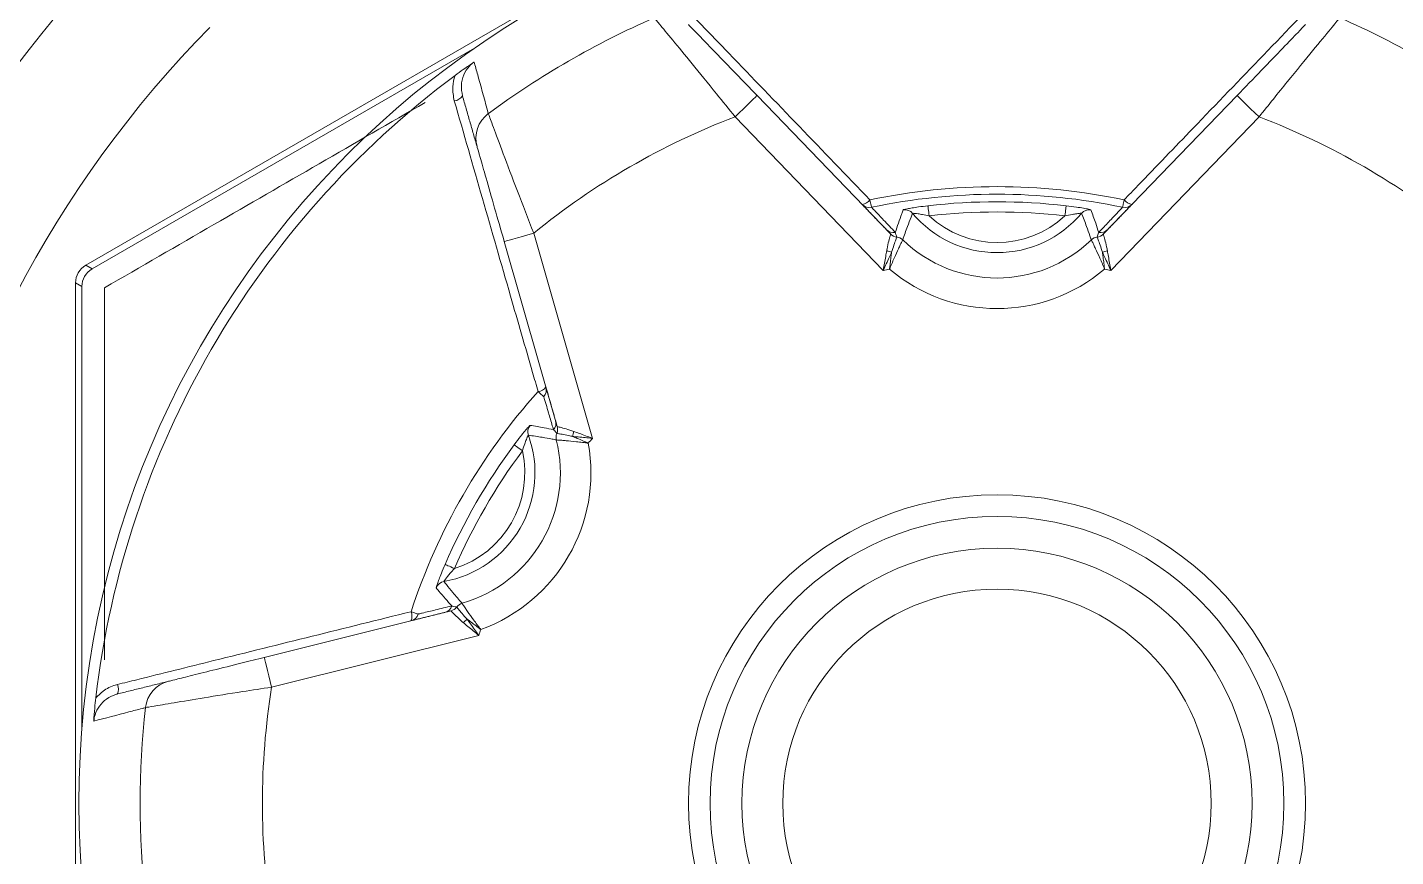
# Model space of a CAD drawing. Extents: x 2 to 136, y 1 to 99.
# Drawn here: x 128.371 to 129.042, y 44.564 to 44.97 of the extents above; entities that cross this region are included whole.
import ezdxf

# ---------------------------------------------------------------- set-up
doc = ezdxf.new("R2010")
doc.units = 0
doc.header["$MEASUREMENT"] = 0
doc.linetypes.add('SLD-Solid', pattern=[0])
doc.layers.add('OBJECT', color=7, linetype='CONTINUOUS')

msp = doc.modelspace()

# ---------------------------------------------------------------- linework, layer by layer
at = {"layer": 'OBJECT', "linetype": 'SLD-Solid', "lineweight": 15}
for p, q in [((128.84162, 45.10862), (128.39998, 44.85364)), ((128.59057, 44.96006), (128.40312, 44.85183)), ((128.72899, 44.93678), (128.79445, 44.86899)), ((128.89878, 44.86899), (128.96425, 44.93678)), ((128.79086, 44.85112), (128.7182, 44.92636)), ((128.97504, 44.92636), (128.90237, 44.85112)), ((128.61953, 44.8694), (128.64836, 44.76885)), ((128.63109, 44.77467), (128.60511, 44.86526)), ((128.39998, 44.85364), (128.40312, 44.85183)), ((128.39498, 44.84498), (128.39498, 44.33502)), ((128.39812, 44.84317), (128.39498, 44.84498)), ((128.39812, 44.84317), (128.39812, 44.62671)), ((128.48748, 44.66152), (128.57892, 44.68432)), ((128.5926, 44.67227), (128.49111, 44.64697))]:
    msp.add_line(p, q, dxfattribs=at)
at = {"layer": 'OBJECT', "linetype": 'SLD-Solid', "lineweight": 15, "flags": 128}
for points in [[(128.7182, 44.92636), (128.7203, 44.9284), (128.72233, 44.93035), (128.72419, 44.93215), (128.72583, 44.93373), (128.72717, 44.93503), (128.72817, 44.93599), (128.72878, 44.93658), (128.72899, 44.93678)], [(128.97504, 44.92636), (128.97293, 44.9284), (128.97091, 44.93035), (128.96904, 44.93215), (128.96741, 44.93373), (128.96607, 44.93503), (128.96507, 44.93599), (128.96445, 44.93658), (128.96425, 44.93678)], [(128.78509, 44.88206), (128.78507, 44.88215), (128.78503, 44.88236), (128.78496, 44.88269), (128.78487, 44.88312), (128.78476, 44.88365), (128.78463, 44.88427), (128.78448, 44.88495), (128.78433, 44.88568)], [(128.81276, 44.8828), (128.81277, 44.88268), (128.81281, 44.88238), (128.81286, 44.88191), (128.81293, 44.88129), (128.81302, 44.88054), (128.81312, 44.8797), (128.81322, 44.87879), (128.81333, 44.87784)], [(128.8799, 44.87784), (128.88001, 44.87879), (128.88012, 44.8797), (128.88021, 44.88054), (128.8803, 44.88129), (128.88037, 44.88191), (128.88043, 44.88238), (128.88046, 44.88268), (128.88048, 44.8828)], [(128.90814, 44.88206), (128.90816, 44.88215), (128.90821, 44.88236), (128.90827, 44.88269), (128.90837, 44.88312), (128.90848, 44.88365), (128.90861, 44.88427), (128.90875, 44.88495), (128.90891, 44.88568)], [(128.61953, 44.8694), (128.61671, 44.86859), (128.61401, 44.86781), (128.61152, 44.8671), (128.60933, 44.86647), (128.60754, 44.86596), (128.60621, 44.86558), (128.60539, 44.86534), (128.60511, 44.86526)], [(128.62445, 44.78931), (128.62438, 44.78937), (128.62422, 44.78952), (128.62397, 44.78974), (128.62364, 44.79003), (128.62324, 44.7904), (128.62277, 44.79082), (128.62225, 44.79128), (128.62169, 44.79178)], [(128.61398, 44.76274), (128.61322, 44.76331), (128.61248, 44.76386), (128.6118, 44.76437), (128.61119, 44.76481), (128.61069, 44.76519), (128.61031, 44.76547), (128.61007, 44.76565), (128.60997, 44.76572)], [(128.57611, 44.70708), (128.57623, 44.70703), (128.57651, 44.70691), (128.57694, 44.70672), (128.57751, 44.70647), (128.5782, 44.70618), (128.57898, 44.70584), (128.57982, 44.70547), (128.5807, 44.70509)], [(128.56292, 44.68275), (128.56284, 44.68277), (128.56263, 44.68284), (128.56231, 44.68295), (128.56189, 44.68308), (128.56138, 44.68325), (128.56078, 44.68345), (128.56012, 44.68366), (128.5594, 44.6839)], [(128.49111, 44.64697), (128.4904, 44.6498), (128.48972, 44.65254), (128.48909, 44.65505), (128.48854, 44.65726), (128.48809, 44.65907), (128.48775, 44.66041), (128.48755, 44.66124), (128.48748, 44.66152)]]:
    msp.add_lwpolyline(points, dxfattribs=at)
at = {"layer": 'OBJECT', "linetype": 'SLD-Solid', "lineweight": 15}
for radius in [0.45, 0.15121, 0.14061, 0.125, 0.105]:
    msp.add_circle((128.84662, 44.59), radius, dxfattribs=at)
for centre, radius, start, end in [((128.84662, 45.29), 6.655, 198.092223, 54.251903), ((128.84662, 45.29), 6.555, 126.379818, 288.092223), ((128.84662, 45.29), 6.50281, 126.719317, 288.092223), ((128.84662, 45.29), 6.49437, 126.774897, 288.092223), ((128.84662, 45.29), 6.30687, 128.05888, 288.092223), ((128.84662, 44.59), 0.65, 24.58225, 155.41775), ((128.84662, 44.59), 0.60122, 137.28552, 167.96978), ((128.84662, 44.59), 0.54166, 135.41895, 169.67665), ((128.84662, 44.59), 0.41996, 113.58269, 126.41731), ((128.84662, 44.59), 0.41996, 53.58269, 66.41731), ((128.84662, 44.59), 0.44471, 126.67677, 173.32323), ((128.58007, 44.93971), 0.00554, 275.90686, 325.87496), ((128.60617, 44.91588), 0.01498, 126.32805, 195.97591), ((128.84662, 44.59), 0.36005, 110.89628, 129.10372), ((128.84662, 44.59), 0.36005, 50.89628, 69.10372), ((128.84662, 44.59), 0.30217, 78.10411, 101.89589), ((128.77987, 44.889), 0.00556, 276.14825, 323.32646), ((128.78406, 44.88695), 0.00499, 224.0058, 281.94994), ((128.84662, 44.59), 0.29847, 78.10411, 101.89589), ((128.84662, 44.59), 0.29476, 83.40402, 96.59598), ((128.90918, 44.88695), 0.00499, 258.05006, 315.9942), ((128.91336, 44.889), 0.00556, 216.67354, 263.85175), ((128.80142, 44.87586), 0.005, 40.11376, 98.95033), ((128.84662, 44.9139), 0.05407, 220.07984, 319.92016), ((128.84662, 44.59), 0.28976, 83.40402, 96.59598), ((128.84662, 44.9139), 0.04907, 227.29364, 312.70636), ((128.89181, 44.87586), 0.005, 81.04967, 139.88624), ((128.79589, 44.87469), 0.005, 224.01098, 280.15129), ((128.89734, 44.87469), 0.005, 259.84871, 315.98902), ((128.79804, 44.87245), 0.00499, 224.00826, 263.69192), ((128.79806, 44.87244), 0.005, 224.0325, 263.45904), ((128.79692, 44.8625), 0.005, 45.99958, 83.4679), ((128.84662, 44.9139), 0.06649, 225.96574, 314.03426), ((128.89631, 44.8625), 0.005, 96.5321, 134.00042), ((128.89519, 44.87245), 0.00499, 276.30808, 315.99174), ((128.89517, 44.87244), 0.005, 276.54096, 315.9675), ((128.79681, 44.87011), 0.0102, 245.29399, 259.5325), ((128.89642, 44.87011), 0.0102, 280.4675, 294.70601), ((128.84662, 44.59), 0.26701, 101.38304, 102.05346), ((128.84662, 44.9139), 0.08148, 229.70358, 310.29642), ((128.84662, 44.59), 0.26701, 77.94654, 78.61696), ((128.84662, 44.59), 0.30217, 138.10411, 161.89589), ((128.62104, 44.79731), 0.00556, 276.68358, 323.83928), ((128.62073, 44.79265), 0.00499, 318.0472, 15.99367), ((128.62543, 44.77627), 0.00499, 319.8432, 15.99026), ((128.56611, 44.75195), 0.05407, 280.07984, 19.92016), ((128.62165, 44.77207), 0.005, 141.0569, 199.88042), ((128.63547, 44.76928), 0.005, 156.53194, 193.99833), ((128.62629, 44.7733), 0.00499, 336.30064, 15.9948), ((128.62629, 44.77327), 0.005, 336.54579, 15.96174), ((128.62894, 44.77319), 0.0102, 340.46726, 354.70274), ((128.84662, 44.59), 0.26701, 137.94654, 138.61696), ((128.84662, 44.59), 0.29476, 143.40402, 156.59598), ((128.56611, 44.75195), 0.04907, 287.29364, 12.70636), ((128.84662, 44.59), 0.28976, 143.40402, 156.59598), ((128.56611, 44.75195), 0.06649, 285.96574, 14.03426), ((128.56611, 44.75195), 0.08148, 289.70358, 10.29642), ((128.57645, 44.69379), 0.005, 100.12834, 158.94085), ((128.5543, 44.6817), 0.00556, 336.15219, 23.32181), ((128.55817, 44.6843), 0.005, 284.01755, 341.94299), ((128.57471, 44.68841), 0.00499, 284.00175, 340.16904), ((128.57771, 44.68916), 0.00499, 284.01921, 323.68247), ((128.57774, 44.68917), 0.005, 284.03837, 323.45329), ((128.58578, 44.68321), 0.005, 105.99681, 143.4726), ((128.57913, 44.68692), 0.01021, 305.30494, 319.53444), ((128.84662, 44.59), 0.26701, 161.38304, 162.05346), ((128.41048, 44.64598), 0.00554, 334.12172, 24.09377), ((128.44417, 44.63529), 0.01498, 104.02537, 173.67265), ((128.84662, 44.59), 0.36005, 170.89628, 189.10372), ((128.84662, 44.59), 0.41996, 173.58269, 186.41731)]:
    msp.add_arc(centre, radius, start, end, dxfattribs=at)
for centre in [(128.40498, 44.84498), (128.40812, 44.84317)]:
    msp.add_ellipse(centre, major_axis=(-0.00866, 0.005), ratio=0.999949, start_param=5.759609, end_param=6.806762, dxfattribs=at)
for points, knots in [([(128.68152, 44.99245), (128.68376, 44.99012), (128.69499, 44.97847), (128.72921, 44.94295), (128.76127, 44.90964), (128.78433, 44.88568)], [0, 0, 0, 0, 0.065603, 0.328016, 1, 1, 1, 1]), ([(128.90891, 44.88568), (128.91116, 44.88802), (128.92242, 44.89973), (128.95673, 44.93538), (128.98872, 44.96858), (129.01172, 44.99245)], [0, 0, 0, 0, 0.065602, 0.328015, 1, 1, 1, 1]), ([(128.7182, 44.92636), (128.71516, 44.93015), (128.70784, 44.93927), (128.69697, 44.95263), (128.68729, 44.96441), (128.68048, 44.97263), (128.67923, 44.97413), (128.6786, 44.97489)], [0, 0, 0, 0, 0.156463, 0.377209, 0.586936, 0.792745, 1, 1, 1, 1]), ([(128.69538, 44.97158), (128.69591, 44.97103), (128.69696, 44.96994), (128.70269, 44.96401), (128.71087, 44.95554), (128.7201, 44.94598), (128.72637, 44.93949), (128.72899, 44.93678)], [0, 0, 0, 0, 0.20417, 0.408136, 0.617899, 0.840883, 1, 1, 1, 1]), ([(128.96425, 44.93678), (128.96828, 44.94096), (128.97635, 44.94932), (128.98695, 44.96029), (128.99444, 44.96805), (128.99736, 44.97108), (128.99776, 44.97149), (128.99785, 44.97158)], [0, 0, 0, 0, 0.244966, 0.490376, 0.723034, 0.938926, 1, 1, 1, 1]), ([(129.01463, 44.97489), (129.01453, 44.97476), (129.01405, 44.97419), (129.01058, 44.97001), (129.00169, 44.95925), (128.98918, 44.94397), (128.97973, 44.93221), (128.97504, 44.92636)], [0, 0, 0, 0, 0.062062, 0.280897, 0.514815, 0.758817, 1, 1, 1, 1]), ([(128.58099, 44.94666), (128.58236, 44.94766), (128.58557, 44.95001), (128.58862, 44.95207), (128.59033, 44.9532), (128.59036, 44.95322)], [0, 0, 0, 0, 0.417945, 0.987076, 1, 1, 1, 1]), ([(128.59036, 44.95322), (128.58958, 44.9526), (128.58745, 44.95088), (128.585, 44.94697), (128.58369, 44.94176), (128.58433, 44.93833), (128.58465, 44.9366)], [0, 0, 0, 0, 0.156485, 0.428049, 0.712636, 1, 1, 1, 1]), ([(128.59036, 44.95322), (128.59049, 44.95275), (128.59121, 44.95013), (128.59352, 44.94173), (128.59571, 44.93376), (128.5973, 44.92795)], [0, 0, 0, 0, 0.056183, 0.311886, 1, 1, 1, 1]), ([(128.58064, 44.9342), (128.58018, 44.9365), (128.57936, 44.94067), (128.58049, 44.94481), (128.58099, 44.94666)], [0, 0, 0, 0, 0.552194, 1, 1, 1, 1]), ([(128.56639, 44.93339), (128.53173, 44.91338), (128.47894, 44.8829), (128.42697, 44.8529), (128.40912, 44.84259)], [0, 0, 0, 0, 0.656518, 1, 1, 1, 1]), ([(128.62169, 44.79178), (128.62079, 44.79491), (128.61628, 44.81052), (128.60256, 44.85805), (128.58981, 44.90235), (128.58064, 44.9342)], [0, 0, 0, 0, 0.065601, 0.328015, 1, 1, 1, 1]), ([(128.5973, 44.92795), (128.59736, 44.92779), (128.59762, 44.9271), (128.5995, 44.922), (128.60437, 44.90892), (128.61135, 44.89045), (128.61681, 44.87639), (128.61953, 44.8694)], [0, 0, 0, 0, 0.062062, 0.280898, 0.514816, 0.75882, 1, 1, 1, 1]), ([(128.60511, 44.86526), (128.60351, 44.87084), (128.60031, 44.88201), (128.5961, 44.89667), (128.59313, 44.90705), (128.59197, 44.91109), (128.59181, 44.91164), (128.59177, 44.91176)], [0, 0, 0, 0, 0.244965, 0.490375, 0.723034, 0.938926, 1, 1, 1, 1]), ([(128.81276, 44.8828), (128.81119, 44.88261), (128.80845, 44.88227), (128.805, 44.88174), (128.8026, 44.88131), (128.80099, 44.88097), (128.80076, 44.88086), (128.80064, 44.88081)], [0, 0, 0, 0, 0.27333, 0.476863, 0.656492, 0.82843, 1, 1, 1, 1]), ([(128.89259, 44.88081), (128.89258, 44.88082), (128.89251, 44.88088), (128.89158, 44.88112), (128.88907, 44.8816), (128.8852, 44.88222), (128.88219, 44.88259), (128.88048, 44.8828)], [0, 0, 0, 0, 0.056805, 0.249166, 0.475343, 0.701406, 1, 1, 1, 1]), ([(128.78509, 44.88206), (128.78519, 44.88196), (128.78566, 44.88146), (128.78764, 44.87938), (128.79142, 44.87541), (128.79486, 44.87178), (128.79677, 44.86977)], [0, 0, 0, 0, 0.024417, 0.12208, 0.512732, 1, 1, 1, 1]), ([(128.79677, 44.86977), (128.79726, 44.87125), (128.79826, 44.87431), (128.79958, 44.87799), (128.80041, 44.88018), (128.80064, 44.88081)], [0, 0, 0, 0, 0.401816, 0.831188, 1, 1, 1, 1]), ([(128.80525, 44.87909), (128.805, 44.87849), (128.80412, 44.87636), (128.80245, 44.87204), (128.80116, 44.8683), (128.8004, 44.8661)], [0, 0, 0, 0, 0.139146, 0.493066, 1, 1, 1, 1]), ([(128.80525, 44.87909), (128.80529, 44.8791), (128.80534, 44.87912), (128.80575, 44.87911), (128.80649, 44.87905), (128.80807, 44.87885), (128.81041, 44.87846), (128.81224, 44.87807), (128.81333, 44.87784)], [0, 0, 0, 0, 0.118658, 0.142617, 0.293291, 0.465523, 0.680634, 1, 1, 1, 1]), ([(128.8799, 44.87784), (128.88109, 44.87809), (128.88309, 44.87852), (128.88545, 44.87889), (128.8867, 44.87904), (128.88743, 44.87911), (128.8878, 44.87912), (128.88797, 44.87911), (128.88798, 44.87909), (128.88799, 44.87909)], [0, 0, 0, 0, 0.346725, 0.581109, 0.720187, 0.790682, 0.905626, 0.953255, 1, 1, 1, 1]), ([(128.89284, 44.8661), (128.89261, 44.86676), (128.89186, 44.86897), (128.89032, 44.87331), (128.88885, 44.87696), (128.88799, 44.87909)], [0, 0, 0, 0, 0.153014, 0.506934, 1, 1, 1, 1]), ([(128.89259, 44.88081), (128.89341, 44.87861), (128.89478, 44.87493), (128.89598, 44.87125), (128.89646, 44.86977)], [0, 0, 0, 0, 0.598184, 1, 1, 1, 1]), ([(128.89646, 44.86977), (128.89656, 44.86987), (128.89704, 44.87038), (128.89905, 44.8725), (128.90286, 44.87651), (128.90626, 44.88008), (128.90814, 44.88206)], [0, 0, 0, 0, 0.024416, 0.122079, 0.512732, 1, 1, 1, 1]), ([(128.79445, 44.86899), (128.79419, 44.86927), (128.79335, 44.87013), (128.79273, 44.87078), (128.7923, 44.87122)], [0, 0, 0, 0, 0.32317, 1, 1, 1, 1]), ([(128.79677, 44.86977), (128.7968, 44.86967), (128.79694, 44.86914), (128.79716, 44.8684), (128.79742, 44.86771), (128.79749, 44.8675)], [0, 0, 0, 0, 0.149386, 0.74696, 1, 1, 1, 1]), ([(128.89574, 44.8675), (128.89598, 44.86817), (128.89625, 44.86897), (128.89643, 44.86967), (128.89646, 44.86977)], [0, 0, 0, 0, 0.849807, 1, 1, 1, 1]), ([(128.90093, 44.87122), (128.90084, 44.87113), (128.90023, 44.8705), (128.89945, 44.86968), (128.89878, 44.86899)], [0, 0, 0, 0, 0.150182, 1, 1, 1, 1]), ([(128.79255, 44.86084), (128.7926, 44.86112), (128.79292, 44.86286), (128.79356, 44.86562), (128.79428, 44.86829), (128.7944, 44.86874), (128.79447, 44.86896)], [0, 0, 0, 0, 0.062339, 0.390499, 0.69788, 1, 1, 1, 1]), ([(128.8004, 44.8661), (128.80033, 44.86597), (128.80019, 44.86568), (128.79938, 44.86402), (128.79807, 44.86126), (128.79658, 44.85799), (128.79523, 44.85487), (128.79454, 44.85324), (128.79422, 44.85248), (128.79407, 44.85212), (128.79401, 44.85197), (128.79397, 44.85187), (128.79394, 44.8518), (128.79392, 44.85175)], [0, 0, 0, 0, 0.161598, 0.358972, 0.496165, 0.744759, 0.880345, 0.942192, 0.971858, 0.986272, 0.991461, 0.992929, 1, 1, 1, 1]), ([(128.79749, 44.86747), (128.79742, 44.86727), (128.79727, 44.86687), (128.79639, 44.86447), (128.79553, 44.86195), (128.79504, 44.86033), (128.79496, 44.86008)], [0, 0, 0, 0, 0.303817, 0.611963, 0.938452, 1, 1, 1, 1]), ([(128.89932, 44.85175), (128.89929, 44.8518), (128.89927, 44.85187), (128.89923, 44.85197), (128.89916, 44.85212), (128.89902, 44.85248), (128.8987, 44.85324), (128.89801, 44.85487), (128.89666, 44.85799), (128.89516, 44.86126), (128.89386, 44.86402), (128.89304, 44.86568), (128.8929, 44.86597), (128.89284, 44.8661)], [0, 0, 0, 0, 0.007071, 0.008539, 0.013728, 0.028142, 0.057808, 0.119655, 0.255241, 0.503835, 0.641028, 0.838402, 1, 1, 1, 1]), ([(128.89828, 44.86008), (128.8982, 44.86033), (128.8977, 44.86194), (128.89684, 44.86447), (128.89597, 44.86687), (128.89582, 44.86727), (128.89574, 44.86747)], [0, 0, 0, 0, 0.06122, 0.387743, 0.695896, 1, 1, 1, 1]), ([(128.89877, 44.86896), (128.89883, 44.86874), (128.89896, 44.86829), (128.89967, 44.86562), (128.90031, 44.86286), (128.90064, 44.86112), (128.90069, 44.86084)], [0, 0, 0, 0, 0.302402, 0.609804, 0.937989, 1, 1, 1, 1]), ([(128.79086, 44.85112), (128.79087, 44.85118), (128.79126, 44.85351), (128.79184, 44.85691), (128.79238, 44.85991), (128.79255, 44.86084)], [0, 0, 0, 0, 0.018322, 0.693904, 1, 1, 1, 1]), ([(128.79496, 44.86008), (128.79456, 44.85922), (128.79329, 44.85646), (128.79186, 44.85332), (128.79089, 44.85118), (128.79086, 44.85112)], [0, 0, 0, 0, 0.305821, 0.981641, 1, 1, 1, 1]), ([(128.79392, 44.85175), (128.79393, 44.85181), (128.79393, 44.85187), (128.79395, 44.85199), (128.79397, 44.85216), (128.79401, 44.85255), (128.79411, 44.85339), (128.79432, 44.85514), (128.79462, 44.85753), (128.79485, 44.85927), (128.79496, 44.86008)], [0, 0, 0, 0, 0.018937, 0.022866, 0.037944, 0.077589, 0.158756, 0.325931, 0.68484, 1, 1, 1, 1]), ([(128.89828, 44.86008), (128.89839, 44.85927), (128.89862, 44.85753), (128.89892, 44.85514), (128.89913, 44.85339), (128.89922, 44.85255), (128.89927, 44.85216), (128.89929, 44.85199), (128.8993, 44.85187), (128.89931, 44.85181), (128.89932, 44.85175)], [0, 0, 0, 0, 0.31516, 0.674069, 0.841244, 0.922411, 0.962056, 0.977134, 0.981063, 1, 1, 1, 1]), ([(128.90237, 44.85112), (128.90235, 44.85118), (128.90138, 44.85332), (128.89994, 44.85646), (128.89867, 44.85922), (128.89828, 44.86008)], [0, 0, 0, 0, 0.018359, 0.694179, 1, 1, 1, 1]), ([(128.90069, 44.86084), (128.90085, 44.85991), (128.90139, 44.85691), (128.90198, 44.85351), (128.90236, 44.85118), (128.90237, 44.85112)], [0, 0, 0, 0, 0.306096, 0.981678, 1, 1, 1, 1]), ([(128.40912, 44.84259), (128.40912, 44.80097), (128.40912, 44.74056), (128.40912, 44.67934), (128.40912, 44.6603)], [0, 0, 0, 0, 0.689059, 1, 1, 1, 1]), ([(128.62925, 44.77305), (128.62921, 44.77319), (128.62901, 44.77385), (128.62818, 44.77666), (128.62661, 44.78196), (128.62522, 44.78669), (128.62445, 44.78931)], [0, 0, 0, 0, 0.024416, 0.122079, 0.512732, 1, 1, 1, 1]), ([(128.63023, 44.77765), (128.63027, 44.77752), (128.63051, 44.77668), (128.63082, 44.77559), (128.63109, 44.77467)], [0, 0, 0, 0, 0.150182, 1, 1, 1, 1]), ([(128.61776, 44.77522), (128.61774, 44.77521), (128.61765, 44.77518), (128.61698, 44.7745), (128.61531, 44.77256), (128.61284, 44.76953), (128.61101, 44.7671), (128.60997, 44.76572)], [0, 0, 0, 0, 0.056805, 0.249165, 0.47533, 0.701392, 1, 1, 1, 1]), ([(128.61398, 44.76274), (128.61436, 44.7639), (128.61499, 44.76584), (128.61584, 44.76808), (128.61634, 44.76923), (128.61665, 44.7699), (128.61682, 44.77023), (128.61692, 44.77036), (128.61694, 44.77037), (128.61695, 44.77037)], [0, 0, 0, 0, 0.34672, 0.581121, 0.7202, 0.790674, 0.905632, 0.953256, 1, 1, 1, 1]), ([(128.63062, 44.76807), (128.62993, 44.76821), (128.62765, 44.76867), (128.62311, 44.7695), (128.61921, 44.77005), (128.61695, 44.77037)], [0, 0, 0, 0, 0.153014, 0.506934, 1, 1, 1, 1]), ([(128.61776, 44.77522), (128.62007, 44.77483), (128.62394, 44.77417), (128.62773, 44.77337), (128.62925, 44.77305)], [0, 0, 0, 0, 0.598184, 1, 1, 1, 1]), ([(128.63086, 44.77129), (128.63039, 44.77183), (128.62984, 44.77247), (128.62932, 44.77298), (128.62925, 44.77305)], [0, 0, 0, 0, 0.849806, 1, 1, 1, 1]), ([(128.63855, 44.76978), (128.63829, 44.76984), (128.63665, 44.77021), (128.63403, 44.77073), (128.63151, 44.77117), (128.63109, 44.77124), (128.63088, 44.77128)], [0, 0, 0, 0, 0.061214, 0.387744, 0.695896, 1, 1, 1, 1]), ([(128.6311, 44.77464), (128.63133, 44.77459), (128.63178, 44.77447), (128.63445, 44.77375), (128.63716, 44.77293), (128.63883, 44.77234), (128.63909, 44.77224)], [0, 0, 0, 0, 0.302398, 0.609796, 0.937974, 1, 1, 1, 1]), ([(128.63855, 44.76978), (128.63931, 44.76946), (128.64093, 44.7688), (128.64315, 44.76786), (128.64477, 44.76717), (128.64554, 44.76683), (128.64591, 44.76668), (128.64607, 44.76661), (128.64617, 44.76656), (128.64623, 44.76654), (128.64628, 44.76651)], [0, 0, 0, 0, 0.315157, 0.674071, 0.841277, 0.922429, 0.962083, 0.977154, 0.981068, 1, 1, 1, 1]), ([(128.64836, 44.76885), (128.6483, 44.76885), (128.64595, 44.76908), (128.64252, 44.76941), (128.63949, 44.76969), (128.63855, 44.76978)], [0, 0, 0, 0, 0.01835, 0.694182, 1, 1, 1, 1]), ([(128.63909, 44.77224), (128.63999, 44.77192), (128.64285, 44.77089), (128.64609, 44.76969), (128.6483, 44.76887), (128.64836, 44.76885)], [0, 0, 0, 0, 0.306082, 0.981689, 1, 1, 1, 1]), ([(128.64628, 44.76651), (128.64623, 44.76652), (128.64616, 44.76653), (128.64605, 44.76654), (128.64589, 44.76657), (128.6455, 44.76662), (128.64468, 44.76672), (128.64292, 44.76694), (128.63955, 44.76733), (128.63597, 44.76767), (128.63293, 44.76792), (128.63109, 44.76804), (128.63076, 44.76806), (128.63062, 44.76807)], [0, 0, 0, 0, 0.007066, 0.008531, 0.013727, 0.028139, 0.057804, 0.119651, 0.255243, 0.503831, 0.641027, 0.8384, 1, 1, 1, 1]), ([(128.57611, 44.70708), (128.57549, 44.70562), (128.57442, 44.70308), (128.57315, 44.69982), (128.57233, 44.69753), (128.57182, 44.69597), (128.5718, 44.69571), (128.57178, 44.69559)], [0, 0, 0, 0, 0.273349, 0.476877, 0.656499, 0.828436, 1, 1, 1, 1]), ([(128.57557, 44.69871), (128.57558, 44.69876), (128.57559, 44.69881), (128.5758, 44.69916), (128.57622, 44.69978), (128.57719, 44.70104), (128.57869, 44.70287), (128.57995, 44.70426), (128.5807, 44.70509)], [0, 0, 0, 0, 0.11866, 0.142611, 0.293304, 0.465525, 0.680642, 1, 1, 1, 1]), ([(128.5794, 44.68672), (128.57837, 44.68788), (128.57622, 44.69028), (128.57369, 44.69325), (128.5722, 44.69507), (128.57178, 44.69559)], [0, 0, 0, 0, 0.401816, 0.831188, 1, 1, 1, 1]), ([(128.57557, 44.69871), (128.57597, 44.6982), (128.57737, 44.69638), (128.58028, 44.69277), (128.58287, 44.68978), (128.5844, 44.68802)], [0, 0, 0, 0, 0.139147, 0.493066, 1, 1, 1, 1]), ([(128.41554, 44.64824), (128.41868, 44.64902), (128.43437, 44.65292), (128.48225, 44.6648), (128.52713, 44.67591), (128.5594, 44.6839)], [0, 0, 0, 0, 0.065604, 0.328016, 1, 1, 1, 1]), ([(128.56292, 44.68275), (128.56306, 44.68278), (128.56372, 44.68294), (128.56651, 44.68361), (128.57185, 44.6849), (128.57671, 44.68607), (128.5794, 44.68672)], [0, 0, 0, 0, 0.024417, 0.12208, 0.512732, 1, 1, 1, 1]), ([(128.57892, 44.68432), (128.57855, 44.68423), (128.57739, 44.68394), (128.57651, 44.68372), (128.57591, 44.68357)], [0, 0, 0, 0, 0.32317, 1, 1, 1, 1]), ([(128.58503, 44.67859), (128.58481, 44.67878), (128.58346, 44.67993), (128.5814, 44.68186), (128.57944, 44.68382), (128.57911, 44.68415), (128.57895, 44.68432)], [0, 0, 0, 0, 0.062343, 0.390499, 0.697888, 1, 1, 1, 1]), ([(128.5794, 44.68672), (128.57951, 44.68669), (128.58003, 44.68655), (128.58078, 44.68637), (128.58152, 44.68624), (128.58173, 44.6862)], [0, 0, 0, 0, 0.149386, 0.74696, 1, 1, 1, 1]), ([(128.58176, 44.68619), (128.58189, 44.68603), (128.58216, 44.6857), (128.58381, 44.68374), (128.58556, 44.68173), (128.58671, 44.6805), (128.58689, 44.6803)], [0, 0, 0, 0, 0.303818, 0.611952, 0.938446, 1, 1, 1, 1]), ([(128.5844, 44.68802), (128.58448, 44.6879), (128.58466, 44.68763), (128.58569, 44.6861), (128.58742, 44.68359), (128.58951, 44.68066), (128.59153, 44.67793), (128.5926, 44.67652), (128.59311, 44.67586), (128.59334, 44.67555), (128.59344, 44.67542), (128.59351, 44.67534), (128.59355, 44.67528), (128.59358, 44.67524)], [0, 0, 0, 0, 0.161599, 0.358971, 0.496181, 0.744766, 0.880359, 0.942196, 0.971861, 0.986271, 0.991479, 0.992931, 1, 1, 1, 1]), ([(128.5926, 44.67227), (128.59255, 44.67231), (128.59073, 44.67381), (128.58808, 44.67602), (128.58575, 44.67798), (128.58503, 44.67859)], [0, 0, 0, 0, 0.018301, 0.693918, 1, 1, 1, 1]), ([(128.59358, 44.67524), (128.59354, 44.67527), (128.59348, 44.67531), (128.59339, 44.67538), (128.59326, 44.67548), (128.59294, 44.67572), (128.59226, 44.67622), (128.59085, 44.67728), (128.58893, 44.67873), (128.58754, 44.6798), (128.58689, 44.6803)], [0, 0, 0, 0, 0.018897, 0.022863, 0.037913, 0.077567, 0.15873, 0.325918, 0.684824, 1, 1, 1, 1]), ([(128.58689, 44.6803), (128.58744, 44.67953), (128.5892, 44.67705), (128.5912, 44.67424), (128.59257, 44.67232), (128.5926, 44.67227)], [0, 0, 0, 0, 0.305803, 0.981651, 1, 1, 1, 1]), ([(128.44054, 44.64982), (128.44128, 44.65), (128.44275, 44.65037), (128.45075, 44.65236), (128.46217, 44.65521), (128.47507, 44.65843), (128.48383, 44.66061), (128.48748, 44.66152)], [0, 0, 0, 0, 0.204169, 0.408137, 0.617899, 0.840883, 1, 1, 1, 1]), ([(128.40492, 44.6417), (128.40607, 44.64287), (128.4088, 44.64563), (128.41271, 44.64749), (128.41519, 44.64815), (128.41554, 44.64824)], [0, 0, 0, 0, 0.383648, 0.913378, 1, 1, 1, 1]), ([(128.41547, 44.64357), (128.4152, 44.64349), (128.41333, 44.643), (128.41009, 44.64139), (128.40655, 44.63789), (128.4045, 44.63399), (128.40409, 44.63135), (128.40393, 44.63031)], [0, 0, 0, 0, 0.045232, 0.320619, 0.582242, 0.835521, 1, 1, 1, 1]), ([(128.40393, 44.63031), (128.40393, 44.63035), (128.40406, 44.63239), (128.40431, 44.63606), (128.40474, 44.64003), (128.40492, 44.6417)], [0, 0, 0, 0, 0.01293, 0.582078, 1, 1, 1, 1]), ([(128.49111, 44.64697), (128.48631, 44.64623), (128.47475, 44.64445), (128.45775, 44.64172), (128.4427, 44.63922), (128.43218, 44.63743), (128.43025, 44.6371), (128.42929, 44.63694)], [0, 0, 0, 0, 0.156462, 0.377208, 0.586935, 0.792745, 1, 1, 1, 1]), ([(128.42929, 44.63694), (128.42874, 44.63679), (128.42603, 44.63608), (128.41756, 44.63387), (128.40967, 44.6318), (128.40393, 44.63031)], [0, 0, 0, 0, 0.063925, 0.319628, 1, 1, 1, 1])]:
    msp.add_open_spline(points, degree=3, knots=knots, dxfattribs=at)
for points in [[(128.59177, 44.91176), (128.58465, 44.9366)], [(128.7923, 44.87122), (128.78047, 44.88348)], [(128.91277, 44.88348), (128.90093, 44.87122)], [(128.79447, 44.86896), (128.79445, 44.86899)], [(128.79749, 44.8675), (128.79749, 44.86747)], [(128.89574, 44.86747), (128.89574, 44.8675)], [(128.89878, 44.86899), (128.89877, 44.86896)], [(128.62553, 44.79403), (128.63023, 44.77765)], [(128.63088, 44.77128), (128.63086, 44.77129)], [(128.63109, 44.77467), (128.6311, 44.77464)], [(128.57591, 44.68357), (128.55938, 44.67945)], [(128.57895, 44.68432), (128.57892, 44.68432)], [(128.58173, 44.6862), (128.58176, 44.68619)], [(128.41547, 44.64357), (128.44054, 44.64982)]]:
    msp.add_open_spline(points, degree=1, dxfattribs=at)

doc.saveas('drawing.dxf')
